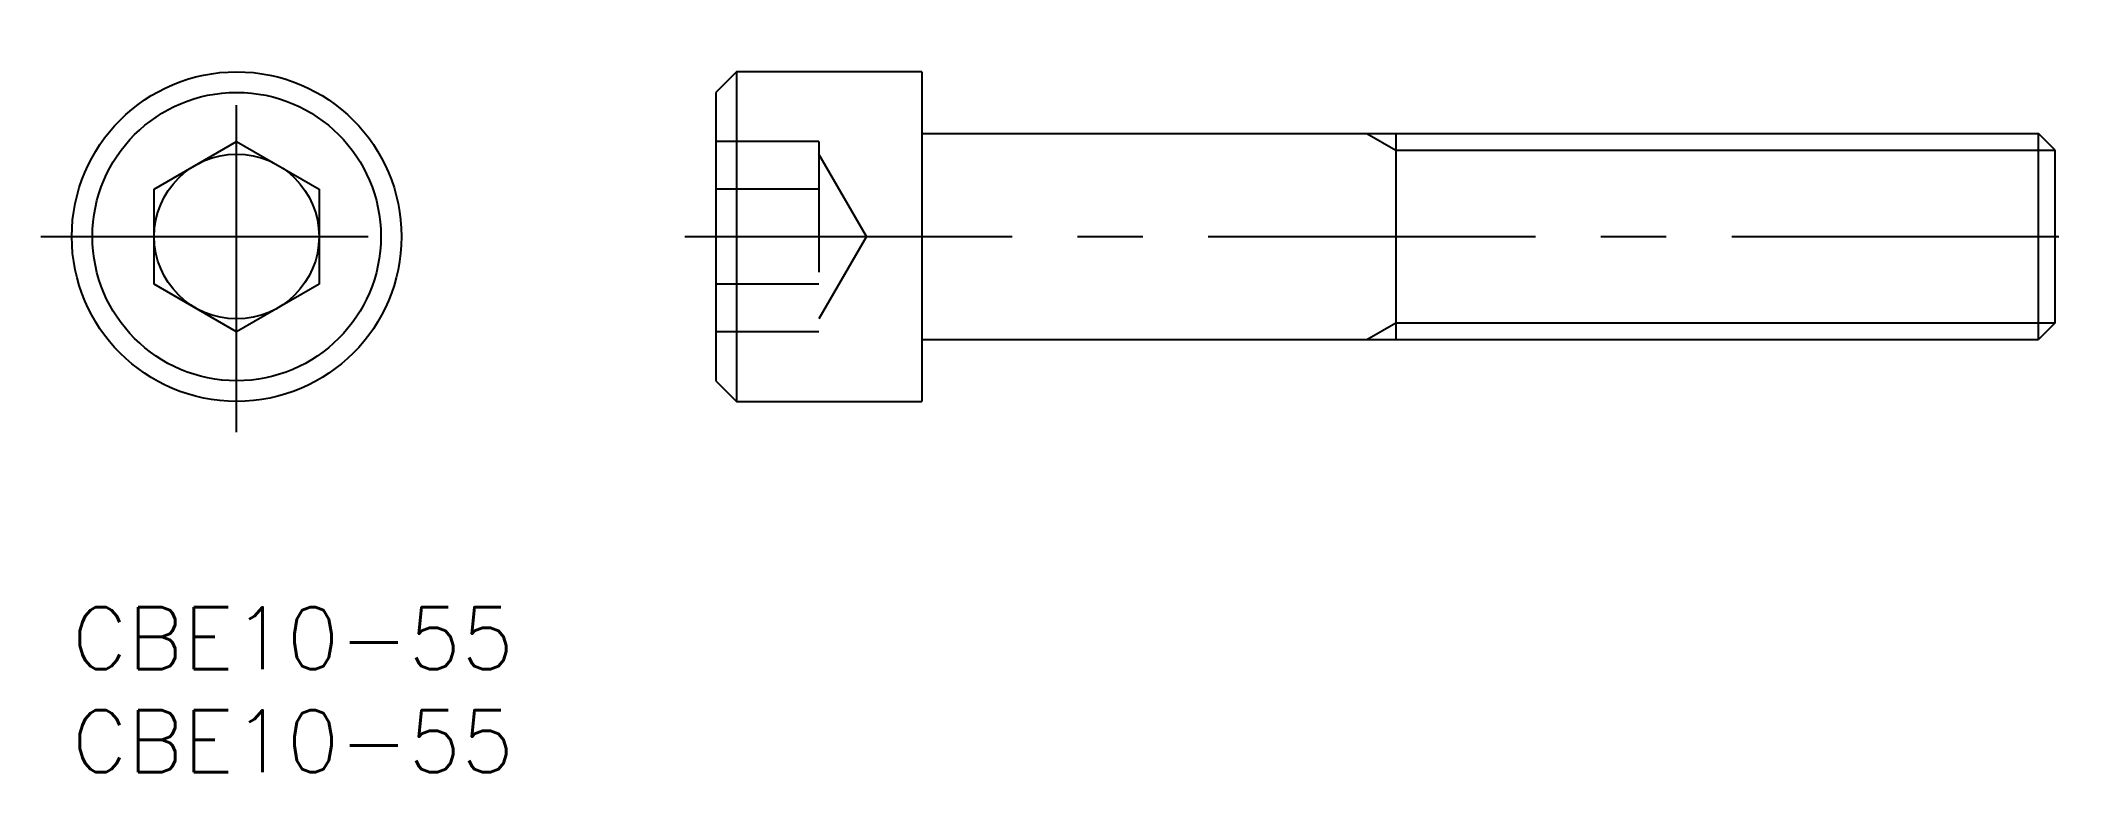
# Model space of a CAD drawing. Extents: x -1.5 to 97.8, y -8 to 27.5.
import ezdxf

# ---------------------------------------------------------------- set-up
doc = ezdxf.new("R2010")
doc.units = 0
doc.header["$LTSCALE"] = 0.5
doc.linetypes.add('CENTER', pattern=[50.8, 31.75, -6.35, 6.35, -6.35])
doc.linetypes.add('DASHED', pattern=[19.05, 12.7, -6.35])
for name, color, linetype in [('MSM_CENTER', 1, 'CENTER'), ('MSM_CONTINUOUS', 7, 'CONTINUOUS'), ('MSM_DASHED', 4, 'DASHED'), ('MSM_NARROW', 5, 'CONTINUOUS'), ('MSM_PART_NUMBER', 7, 'CONTINUOUS')]:
    doc.layers.add(name, color=color, linetype=linetype)
doc.styles.get("Standard").update_dxf_attribs({"font": 'txt.shx', "height": 1, "bigfont": 'bigfont.shx'})

# ---------------------------------------------------------------- blocks, each defined once
blk = doc.blocks.new('*U9')
at = {"layer": 'MSM_PART_NUMBER'}
blk.add_text('CBE10-55', height=3, dxfattribs=at).set_placement((0, -3))
blk = doc.blocks.new('*U10')
at = {"layer": 'MSM_PART_NUMBER'}
blk.add_text('CBE10-55', height=3, dxfattribs=at).set_placement((0, -8))

msp = doc.modelspace()

# ---------------------------------------------------------------- linework, layer by layer
at = {"layer": 'MSM_CENTER'}
for p, q in [((8, 8.5), (8, 27.5)), ((-1.5, 18), (17.5, 18)), ((29.756, 18), (97.756, 18))]:
    msp.add_line(p, q, dxfattribs=at)
at = {"layer": 'MSM_CONTINUOUS'}
for p, q in [((32.256, 26), (31.256, 25)), ((41.256, 26), (32.256, 26)), ((32.256, 26), (32.256, 10)), ((41.256, 26), (41.256, 10)), ((31.256, 25), (31.256, 11)), ((41.256, 23), (95.444, 23)), ((64.256, 23), (64.256, 13)), ((95.444, 13), (95.444, 23)), ((96.256, 22.188), (95.444, 23)), ((4, 20.309), (8, 22.619)), ((8, 22.619), (12, 20.309)), ((96.256, 13.812), (96.256, 22.188)), ((4, 15.691), (4, 20.309)), ((12, 20.309), (12, 15.691)), ((8, 13.381), (4, 15.691)), ((12, 15.691), (8, 13.381)), ((41.256, 13), (95.444, 13)), ((96.256, 13.812), (95.444, 13)), ((31.256, 11), (32.256, 10)), ((32.256, 10), (41.256, 10))]:
    msp.add_line(p, q, dxfattribs=at)
for radius in [8, 7, 4]:
    msp.add_circle((8, 18), radius, dxfattribs=at)
at = {"layer": 'MSM_DASHED'}
for p, q in [((36.256, 22.619), (31.256, 22.619)), ((36.256, 22.619), (36.256, 13.381)), ((38.566, 18), (36.256, 22)), ((36.256, 20.309), (31.256, 20.309)), ((38.566, 18), (36.256, 14)), ((36.256, 15.691), (31.256, 15.691)), ((36.256, 13.381), (31.256, 13.381))]:
    msp.add_line(p, q, dxfattribs=at)
at = {"layer": 'MSM_NARROW'}
for p, q in [((62.85, 23), (64.256, 22.188)), ((64.256, 22.188), (96.256, 22.188)), ((62.85, 13), (64.256, 13.812)), ((64.256, 13.812), (96.256, 13.812))]:
    msp.add_line(p, q, dxfattribs=at)

# ---------------------------------------------------------------- block references
at = {"layer": 'MSM_CONTINUOUS'}
for name in ['*U9', '*U10']:
    msp.add_blockref(name, (0, 0), dxfattribs=at)

doc.saveas('drawing.dxf')
